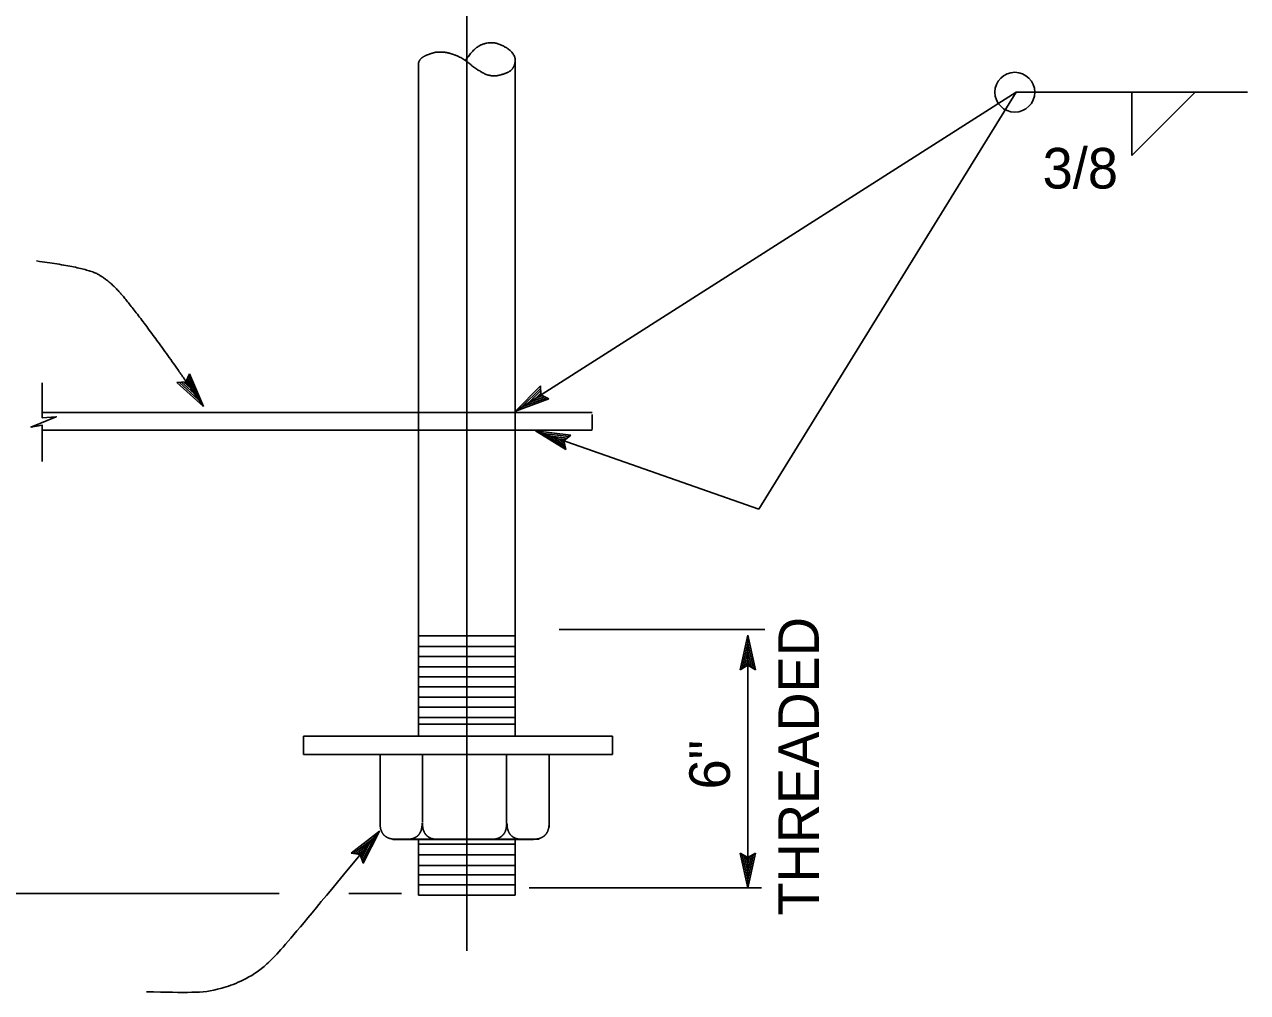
# Model space of a CAD drawing. Extents: x -894 to 866, y -476 to 714.
# Drawn here: x 161.1 to 372.1, y -296.9 to -129.9 of the extents above; entities that cross this region are included whole.
import ezdxf

# ---------------------------------------------------------------- set-up
doc = ezdxf.new("R2010")
doc.units = 0
for name, color, linetype in [('56 Stage 3 Anno', 7, 'Continuous'), ('57 Undefined', 7, 'Continuous'), ('60 Nongeo Data', 7, 'Continuous')]:
    doc.layers.add(name, color=color, linetype=linetype)

msp = doc.modelspace()

# ---------------------------------------------------------------- linework, layer by layer
at = {"layer": '56 Stage 3 Anno'}
for p, q in [((237.36, 18.78), (237.36, -289.69)), ((245.76, -196.59), (332.14, -141.6)), ((287.75, -213.53), (332.14, -141.6)), ((332.14, -141.6), (372.07, -141.6)), ((352.12, -141.6), (352.12, -152.49)), ((363.01, -141.6), (352.12, -152.49)), ((187.35, -191.7), (188.9, -191.58)), ((191.92, -195.81), (187.35, -191.7)), ((187.35, -191.7), (187.35, -191.7)), ((191.11, -194.68), (187.78, -191.68)), ((190.32, -193.56), (188.17, -191.62)), ((189.52, -192.43), (188.6, -191.61)), ((188.9, -191.58), (189.53, -190.15)), ((189.03, -191.27), (189.52, -192.43)), ((189.21, -190.93), (190.32, -193.56)), ((189.36, -190.53), (191.12, -194.68)), ((189.53, -190.15), (189.53, -190.15)), ((189.53, -190.15), (191.92, -195.81)), ((245.76, -196.59), (250.11, -192.25)), ((246.93, -195.84), (250.1, -192.68)), ((248.09, -195.11), (250.14, -193.07)), ((249.26, -194.37), (250.13, -193.5)), ((250.44, -193.94), (249.26, -194.37)), ((250.11, -192.25), (250.11, -192.25)), ((250.11, -192.25), (250.15, -193.8)), ((250.15, -193.8), (251.54, -194.5)), ((191.92, -195.81), (191.92, -195.81)), ((251.54, -194.5), (245.76, -196.59)), ((251.17, -194.32), (246.93, -195.85)), ((250.78, -194.14), (248.09, -195.11)), ((251.54, -194.5), (251.54, -194.5)), ((245.76, -196.59), (245.76, -196.59)), ((249.21, -200), (287.75, -213.53)), ((254.43, -203.26), (249.21, -200)), ((249.21, -200), (249.21, -200)), ((249.21, -200), (255.31, -200.74)), ((254.34, -202.85), (250.51, -200.46)), ((250.52, -200.46), (254.97, -201)), ((254.24, -202.43), (251.81, -200.92)), ((251.81, -200.92), (254.69, -201.27)), ((254.19, -202.05), (253.12, -201.38)), ((253.12, -201.38), (254.35, -201.53)), ((255.31, -200.74), (254.11, -201.73)), ((254.11, -201.73), (254.43, -203.26)), ((255.31, -200.74), (255.31, -200.74)), ((254.43, -203.26), (254.43, -203.26)), ((253.29, -234.3), (288.81, -234.3)), ((284.51, -241.24), (285.85, -235.24)), ((285.85, -278.84), (285.85, -235.24)), ((285.85, -235.24), (285.85, -235.24)), ((285.85, -235.24), (287.18, -241.24)), ((284.87, -241.03), (285.85, -236.62)), ((285.23, -240.79), (285.85, -238.01)), ((285.85, -236.64), (286.82, -241.01)), ((285.85, -238.01), (286.47, -240.83)), ((285.85, -240.44), (284.51, -241.24)), ((285.57, -240.62), (285.85, -239.39)), ((285.85, -239.39), (286.12, -240.6)), ((287.18, -241.24), (285.85, -240.44)), ((284.51, -241.24), (284.51, -241.24)), ((287.18, -241.24), (287.18, -241.24)), ((222.3, -269.09), (222.3, -269.09)), ((217.44, -272.86), (217.44, -272.86)), ((285.85, -278.84), (284.52, -272.84)), ((284.52, -272.84), (284.52, -272.84)), ((284.52, -272.84), (285.85, -273.64)), ((285.85, -277.45), (284.88, -273.08)), ((285.85, -276.08), (285.23, -273.25)), ((285.85, -274.7), (285.59, -273.49)), ((285.85, -273.64), (287.19, -272.84)), ((287.19, -272.84), (285.85, -278.84)), ((286.83, -273.06), (285.85, -277.46)), ((286.47, -273.29), (285.85, -276.08)), ((286.13, -273.47), (285.85, -274.7)), ((287.19, -272.84), (287.19, -272.84)), ((219.5, -274.56), (219.5, -274.56)), ((205, -279.83), (20.67, -279.83)), ((226.08, -279.83), (217.02, -279.83)), ((248.16, -278.84), (288.24, -278.84)), ((285.85, -278.84), (285.85, -278.84))]:
    msp.add_line(p, q, dxfattribs=at)
msp.add_lwpolyline([(217.44, -272.86), (222.3, -269.09), (219.5, -274.57), (219.36, -274.17), (221.42, -270.17), (217.85, -272.93), (218.26, -272.99), (220.54, -271.22), (219.23, -273.78), (219.09, -273.39), (219.66, -272.29), (218.67, -273.05), (218.99, -273.1), (219.5, -274.57), (218.99, -273.1)], close=True, dxfattribs=at)
msp.add_circle((331.92, -141.6), 3.44, dxfattribs=at)
for points, degree in [([(191.92, -195.81), (186.4, -187.75), (179.73, -178.77), (176.04, -174.39), (171.9, -171.86), (163.16, -170.71)], 2), ([(222.3, -269.09), (207.2, -287.35), (202.22, -293.7), (194.43, -296.57), (190.54, -296.96), (185.55, -296.86), (182.09, -296.77)], 3)]:
    msp.add_open_spline(points, degree=degree, dxfattribs=at)
at = {"layer": '60 Nongeo Data'}
for p, q in [((229.02, -136.73), (229.02, -252.68)), ((245.69, -135.95), (245.69, -252.68)), ((164.13, -196.84), (259.03, -196.83)), ((259.03, -199.8), (259.03, -197.17)), ((164.13, -199.89), (229.02, -199.87)), ((229.02, -199.87), (259.03, -199.87)), ((245.69, -235.36), (229.06, -235.36)), ((245.69, -237.2), (229.15, -237.2)), ((245.69, -238.95), (229.15, -238.95)), ((245.69, -240.7), (229.15, -240.7)), ((245.69, -242.45), (229.15, -242.45)), ((245.69, -244.2), (229.15, -244.2)), ((245.69, -245.95), (229.15, -245.95)), ((245.69, -247.7), (229.15, -247.7)), ((245.69, -249.45), (229.15, -249.45)), ((245.69, -250.63), (229.15, -250.63)), ((262.49, -252.68), (209.17, -252.68)), ((209.17, -255.87), (209.17, -252.68)), ((262.49, -255.87), (262.49, -252.68)), ((262.49, -255.87), (209.17, -255.87)), ((222.4, -255.87), (222.4, -268.1)), ((229.73, -267.6), (229.73, -255.87)), ((244.24, -267.76), (244.24, -255.87)), ((251.58, -255.87), (251.58, -268.39)), ((249.86, -270.47), (224.56, -270.47)), ((245.31, -270.51), (224.63, -270.51)), ((225.11, -270.51), (228.66, -270.51)), ((245.69, -271.3), (228.98, -271.3)), ((229.02, -270.64), (229.02, -280.1)), ((248.86, -270.51), (245.31, -270.51)), ((245.69, -270.55), (245.69, -280.1)), ((245.69, -273.14), (229.15, -273.14)), ((245.69, -274.97), (229.02, -274.97)), ((245.69, -276.6), (229.02, -276.6)), ((245.69, -278.35), (229.02, -278.35)), ((245.69, -280.1), (229.02, -280.1))]:
    msp.add_line(p, q, dxfattribs=at)
msp.add_lwpolyline([(164.13, -191.75), (164.13, -197.79), (166.54, -197.59), (162.17, -199.36), (164.13, -199.05), (164.13, -205.3)], dxfattribs=at)
msp.add_open_spline([(237.14, -136.17), (238.64, -133.75), (241.95, -132.78), (244.84, -134.2), (245.83, -135.7), (245.62, -137), (244.8, -138.19), (241.5, -139.06), (238.59, -137.34), (237.78, -136.59), (236.09, -135.43), (233.81, -134.68), (232.34, -134.66), (231.69, -134.76), (229.98, -135.35), (229.08, -136.14), (229.02, -136.73)], degree=2, dxfattribs=at)
for points in [[(225.23, -270.47), (225.12, -270.47), (225.01, -270.47), (224.91, -270.46), (224.81, -270.46), (224.71, -270.45), (224.61, -270.44), (224.52, -270.42), (224.42, -270.41), (224.33, -270.39), (224.24, -270.37), (224.15, -270.35), (224.07, -270.32), (223.99, -270.3), (223.91, -270.27), (223.83, -270.24), (223.75, -270.21), (223.68, -270.17), (223.6, -270.13), (223.54, -270.1), (223.47, -270.05), (223.4, -270.01), (223.34, -269.97), (223.28, -269.92), (223.22, -269.87), (223.16, -269.82), (223.1, -269.77), (223.05, -269.71), (223, -269.65), (222.95, -269.59), (222.9, -269.53), (222.86, -269.47), (222.81, -269.4), (222.77, -269.33), (222.74, -269.27), (222.7, -269.19), (222.66, -269.12), (222.63, -269.04), (222.6, -268.96), (222.57, -268.88), (222.55, -268.8), (222.52, -268.71), (222.5, -268.63), (222.48, -268.54), (222.46, -268.45), (222.45, -268.35), (222.43, -268.26), (222.42, -268.16), (222.41, -268.06), (222.41, -267.96), (222.4, -267.86), (222.4, -267.75), (222.4, -267.64)], [(226.84, -270.51), (226.95, -270.51), (227.05, -270.51), (227.16, -270.5), (227.26, -270.49), (227.36, -270.48), (227.46, -270.47), (227.55, -270.46), (227.64, -270.44), (227.74, -270.42), (227.82, -270.41), (227.91, -270.38), (228, -270.36), (228.08, -270.33), (228.16, -270.31), (228.24, -270.27), (228.31, -270.24), (228.39, -270.21), (228.46, -270.17), (228.53, -270.13), (228.6, -270.09), (228.66, -270.05), (228.73, -270), (228.79, -269.95), (228.85, -269.91), (228.91, -269.85), (228.96, -269.8), (229.02, -269.75), (229.07, -269.69), (229.12, -269.63), (229.16, -269.57), (229.21, -269.5), (229.25, -269.44), (229.29, -269.37), (229.33, -269.3), (229.37, -269.23), (229.4, -269.15), (229.43, -269.08), (229.47, -269), (229.49, -268.92), (229.52, -268.84), (229.54, -268.75), (229.57, -268.66), (229.58, -268.58), (229.6, -268.48), (229.62, -268.39), (229.63, -268.3), (229.64, -268.2), (229.65, -268.1), (229.66, -268), (229.67, -267.89), (229.67, -267.79), (229.67, -267.68)], [(232.55, -270.51), (232.44, -270.51), (232.34, -270.51), (232.23, -270.5), (232.13, -270.49), (232.03, -270.48), (231.93, -270.47), (231.84, -270.46), (231.75, -270.44), (231.65, -270.42), (231.57, -270.41), (231.48, -270.38), (231.39, -270.36), (231.31, -270.33), (231.23, -270.31), (231.15, -270.27), (231.08, -270.24), (231, -270.21), (230.93, -270.17), (230.86, -270.13), (230.79, -270.09), (230.73, -270.05), (230.66, -270), (230.6, -269.95), (230.54, -269.91), (230.48, -269.85), (230.43, -269.8), (230.37, -269.75), (230.32, -269.69), (230.27, -269.63), (230.23, -269.57), (230.18, -269.5), (230.14, -269.44), (230.1, -269.37), (230.06, -269.3), (230.02, -269.23), (229.99, -269.15), (229.96, -269.08), (229.92, -269), (229.9, -268.92), (229.87, -268.84), (229.85, -268.75), (229.82, -268.66), (229.81, -268.58), (229.79, -268.48), (229.77, -268.39), (229.76, -268.3), (229.75, -268.2), (229.74, -268.1), (229.73, -268), (229.72, -267.89), (229.72, -267.79), (229.72, -267.68)], [(241.42, -270.51), (241.53, -270.51), (241.64, -270.51), (241.74, -270.5), (241.84, -270.49), (241.94, -270.48), (242.04, -270.47), (242.13, -270.46), (242.23, -270.44), (242.32, -270.42), (242.4, -270.41), (242.49, -270.38), (242.58, -270.36), (242.66, -270.33), (242.74, -270.31), (242.82, -270.27), (242.89, -270.24), (242.97, -270.21), (243.04, -270.17), (243.11, -270.13), (243.18, -270.09), (243.24, -270.05), (243.31, -270), (243.37, -269.95), (243.43, -269.91), (243.49, -269.85), (243.54, -269.8), (243.6, -269.75), (243.65, -269.69), (243.7, -269.63), (243.75, -269.57), (243.79, -269.5), (243.83, -269.44), (243.87, -269.37), (243.91, -269.3), (243.95, -269.23), (243.98, -269.15), (244.02, -269.08), (244.05, -269), (244.07, -268.92), (244.1, -268.84), (244.12, -268.75), (244.15, -268.66), (244.17, -268.58), (244.18, -268.48), (244.2, -268.39), (244.21, -268.3), (244.22, -268.2), (244.23, -268.1), (244.24, -268), (244.25, -267.89), (244.25, -267.79), (244.25, -267.68)], [(247.13, -270.51), (247.02, -270.51), (246.92, -270.51), (246.82, -270.5), (246.71, -270.49), (246.61, -270.48), (246.51, -270.47), (246.42, -270.46), (246.33, -270.44), (246.24, -270.42), (246.15, -270.41), (246.06, -270.38), (245.97, -270.36), (245.89, -270.33), (245.81, -270.31), (245.73, -270.27), (245.66, -270.24), (245.58, -270.21), (245.51, -270.17), (245.44, -270.13), (245.37, -270.09), (245.31, -270.05), (245.24, -270), (245.18, -269.95), (245.12, -269.91), (245.06, -269.85), (245.01, -269.8), (244.96, -269.75), (244.9, -269.69), (244.86, -269.63), (244.81, -269.57), (244.76, -269.5), (244.72, -269.44), (244.68, -269.37), (244.64, -269.3), (244.6, -269.23), (244.57, -269.15), (244.54, -269.08), (244.51, -269), (244.48, -268.92), (244.45, -268.84), (244.43, -268.75), (244.41, -268.66), (244.39, -268.58), (244.37, -268.48), (244.35, -268.39), (244.34, -268.3), (244.33, -268.2), (244.32, -268.1), (244.31, -268), (244.31, -267.89), (244.3, -267.79), (244.3, -267.68)], [(248.75, -270.47), (248.85, -270.47), (248.96, -270.47), (249.06, -270.46), (249.16, -270.46), (249.26, -270.45), (249.36, -270.44), (249.46, -270.42), (249.55, -270.41), (249.64, -270.39), (249.73, -270.37), (249.82, -270.35), (249.9, -270.32), (249.98, -270.3), (250.06, -270.27), (250.14, -270.24), (250.22, -270.21), (250.29, -270.17), (250.37, -270.13), (250.44, -270.1), (250.5, -270.05), (250.57, -270.01), (250.63, -269.97), (250.7, -269.92), (250.75, -269.87), (250.81, -269.82), (250.87, -269.77), (250.92, -269.71), (250.97, -269.65), (251.02, -269.59), (251.07, -269.53), (251.12, -269.47), (251.16, -269.4), (251.2, -269.33), (251.24, -269.27), (251.27, -269.19), (251.31, -269.12), (251.34, -269.04), (251.37, -268.96), (251.4, -268.88), (251.43, -268.8), (251.45, -268.71), (251.47, -268.63), (251.49, -268.54), (251.51, -268.45), (251.52, -268.35), (251.54, -268.26), (251.55, -268.16), (251.56, -268.06), (251.57, -267.96), (251.57, -267.86), (251.57, -267.75), (251.58, -267.64)]]:
    msp.add_spline(points, degree=3, dxfattribs=at)

# ---------------------------------------------------------------- texts
at = {"layer": '57 Undefined'}
msp.add_text('3/8', height=7, dxfattribs=at).set_placement((336.71, -158.21))
for s, p in [('THREADED', (298.12, -283.62)), ('6"', (282.77, -261.88))]:
    msp.add_text(s, height=7, rotation=90, dxfattribs=at).set_placement(p)

doc.saveas('drawing.dxf')
